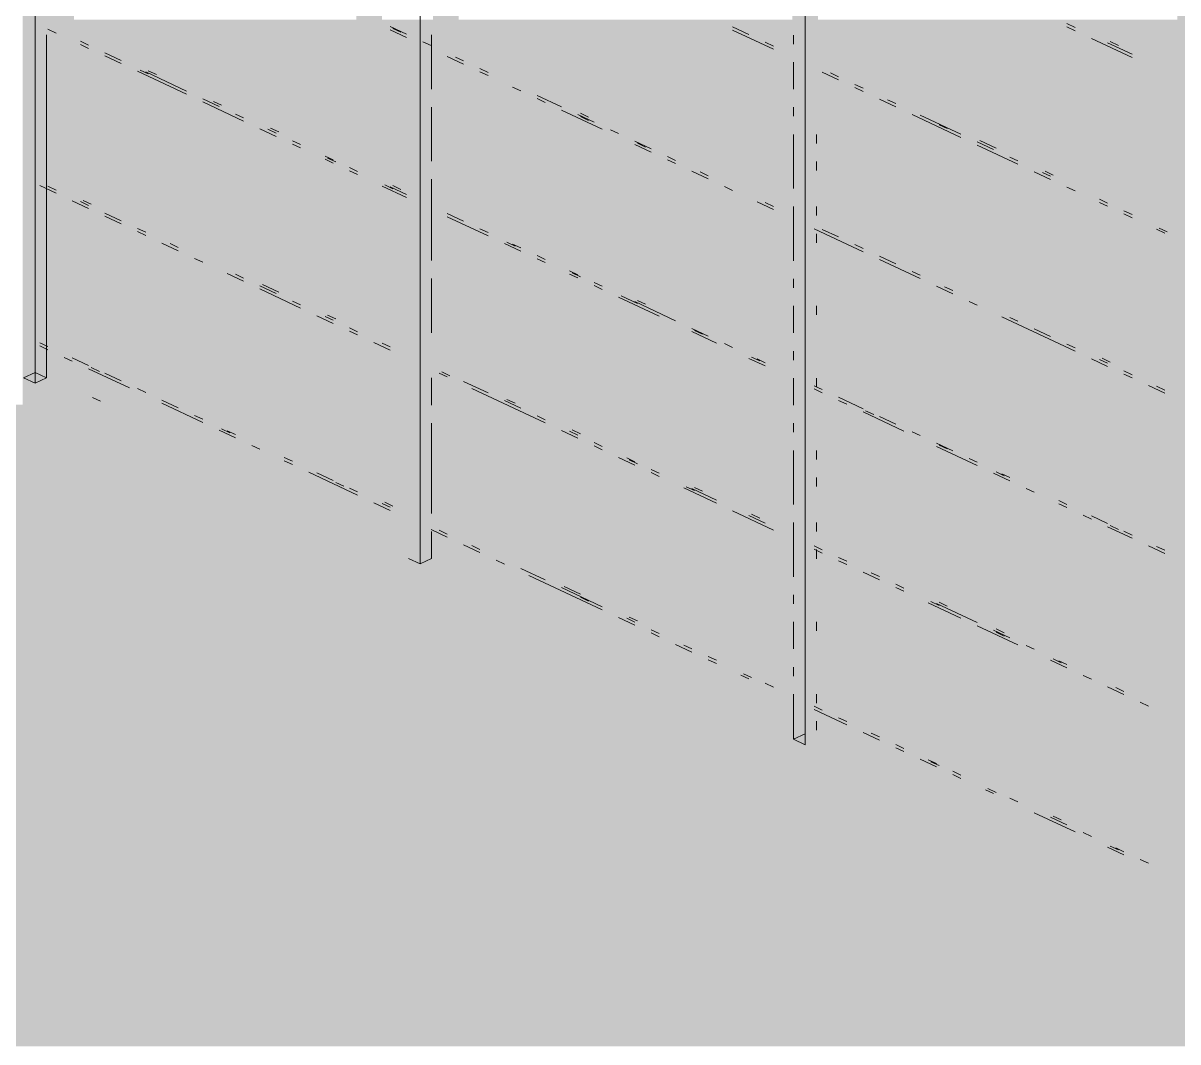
# Paper-space layout '03 3D Building and Roof' of a CAD drawing. Header units: millimetres. Extents: x 5 to 415, y 5 to 292.
# Drawn here: x 207.66 to 215.16, y 208.19 to 214.81 of the extents above; entities that cross this region are included whole.
import ezdxf

# ---------------------------------------------------------------- set-up
doc = ezdxf.new("R2010")
doc.units = ezdxf.units.MM
doc.layers.add('EXISTING', color=7, linetype='Continuous')
doc.layers.add('IMAGES', color=7, linetype='Continuous')

# ---------------------------------------------------------------- blocks, each defined once
blk = doc.blocks.new('SHEET_03')
at = {"layer": 'EXISTING', "color": 250, "lineweight": 9}
for p, q in [((207.7416, 229.124), (207.7416, 212.4725)), ((210.242, 227.9501), (210.242, 211.2986)), ((212.7424, 226.7763), (212.7424, 210.1248)), ((214.4425, 214.8074), (214.4955, 214.7826)), ((207.8166, 212.5077), (207.8166, 214.7357)), ((207.8245, 214.7714), (207.8775, 214.7466)), ((210.0482, 214.789), (210.1541, 214.7393)), ((210.0482, 214.7682), (210.1541, 214.7185)), ((210.0648, 214.776), (210.1178, 214.7512)), ((210.317, 214.3827), (210.317, 214.7345)), ((212.2718, 214.7858), (212.3777, 214.7361)), ((212.2718, 214.765), (212.5366, 214.6407)), ((212.6673, 214.6747), (212.6673, 214.7333)), ((214.4425, 214.7866), (214.4955, 214.7617)), ((208.0363, 214.6928), (208.0892, 214.668)), ((208.0363, 214.672), (208.0892, 214.6471)), ((210.26, 214.6896), (210.3129, 214.6647)), ((212.4836, 214.6864), (212.5366, 214.6615)), ((214.6014, 214.712), (214.8661, 214.5878)), ((214.7073, 214.6831), (214.8661, 214.6086)), ((214.7769, 214.6661), (214.7239, 214.691)), ((208.1951, 214.6182), (208.301, 214.5685)), ((208.1951, 214.5974), (208.301, 214.5477)), ((210.4188, 214.5942), (210.5247, 214.5445)), ((210.4717, 214.5902), (210.5247, 214.5653)), ((208.4069, 214.498), (208.7246, 214.3489)), ((208.4236, 214.5058), (208.4765, 214.481)), ((208.5295, 214.4769), (208.4765, 214.5018)), ((210.6306, 214.5156), (210.6835, 214.4907)), ((212.6673, 214.3815), (212.6673, 214.5574)), ((208.4598, 214.494), (208.7246, 214.3697)), ((210.6306, 214.4948), (210.6835, 214.4699)), ((212.8542, 214.4916), (212.9601, 214.4418)), ((212.9072, 214.4875), (212.9601, 214.4627)), ((210.8423, 214.3954), (210.8953, 214.3705)), ((213.066, 214.4129), (213.1189, 214.3881)), ((213.066, 214.3921), (213.1189, 214.3673)), ((208.8305, 214.32), (208.9363, 214.2703)), ((208.8305, 214.2992), (209.0952, 214.1749)), ((208.953, 214.2781), (208.9001, 214.3029)), ((211.0012, 214.3416), (211.16, 214.267)), ((211.0012, 214.3208), (211.0541, 214.2959)), ((213.2248, 214.3176), (213.3307, 214.2679)), ((213.2778, 214.3135), (213.3307, 214.2887)), ((209.0422, 214.2205), (209.0952, 214.1957)), ((210.317, 213.9136), (210.317, 214.2654)), ((211.16, 214.2462), (211.4247, 214.1219)), ((211.2659, 214.2173), (211.3718, 214.1676)), ((211.3355, 214.2003), (211.2826, 214.2251)), ((211.2826, 214.2043), (211.3355, 214.1795)), ((212.6673, 214.2056), (212.6673, 214.2642)), ((213.4366, 214.2181), (213.7543, 214.069)), ((213.4896, 214.2141), (213.7543, 214.0898)), ((209.2011, 214.1252), (209.307, 214.0755)), ((209.3236, 214.1041), (209.2707, 214.129)), ((213.6121, 214.1514), (213.6651, 214.1265)), ((209.254, 214.1211), (209.307, 214.0963)), ((209.4128, 214.0466), (209.4658, 214.0217)), ((211.4777, 214.1179), (211.5306, 214.093)), ((212.6673, 213.7365), (212.6673, 214.0883)), ((212.8174, 214.0297), (212.8174, 214.0883)), ((213.9827, 213.9982), (213.8768, 214.0479)), ((209.4128, 214.0257), (209.4658, 214.0009)), ((211.6365, 214.0433), (211.7424, 213.9936)), ((211.6365, 214.0225), (211.7424, 213.9728)), ((211.6532, 214.0303), (211.7061, 214.0055)), ((213.8602, 214.0401), (213.9661, 213.9904)), ((213.8602, 214.0193), (214.1249, 213.895)), ((209.6246, 213.9471), (209.6776, 213.9223)), ((209.6246, 213.9263), (209.6776, 213.9015)), ((209.6413, 213.9341), (209.6942, 213.9093)), ((211.8483, 213.9439), (211.9012, 213.9191)), ((211.8483, 213.9231), (211.9012, 213.8982)), ((212.8174, 213.8538), (212.8174, 213.9124)), ((214.0719, 213.9407), (214.1249, 213.9158)), ((209.7835, 213.8726), (209.8364, 213.8477)), ((209.7835, 213.8518), (209.8364, 213.8269)), ((212.0071, 213.8485), (212.113, 213.7988)), ((212.0601, 213.8445), (212.113, 213.8196)), ((214.2308, 213.8453), (214.3367, 213.7956)), ((214.2837, 213.8413), (214.3367, 213.8164)), ((214.3533, 213.8242), (214.3004, 213.8491)), ((207.7716, 213.7556), (207.8775, 213.7058)), ((207.8245, 213.7515), (207.8775, 213.7267)), ((209.9952, 213.7523), (210.1541, 213.6778)), ((210.0119, 213.7602), (210.0648, 213.7353)), ((210.0482, 213.7483), (210.1541, 213.6986)), ((210.1178, 213.7313), (210.0648, 213.7561)), ((210.317, 213.2687), (210.317, 213.7964)), ((212.2189, 213.7491), (212.2718, 213.7242)), ((214.4425, 213.7459), (214.4955, 213.721)), ((207.9833, 213.6561), (208.0892, 213.6064)), ((208.0363, 213.6521), (208.0892, 213.6272)), ((208.1059, 213.6351), (208.053, 213.6599)), ((212.4307, 213.6497), (212.5366, 213.6)), ((212.4836, 213.6456), (212.5366, 213.6208)), ((212.6673, 213.2675), (212.6673, 213.6193)), ((212.8174, 213.5606), (212.8174, 213.6193)), ((214.6543, 213.6673), (214.7073, 213.6424)), ((214.6543, 213.6465), (214.7073, 213.6216)), ((208.1951, 213.5775), (208.301, 213.5278)), ((208.1951, 213.5567), (208.301, 213.507)), ((210.4188, 213.5743), (210.5247, 213.5246)), ((210.4188, 213.5535), (210.6835, 213.4292)), ((214.8132, 213.5927), (214.8661, 213.5678)), ((214.8132, 213.5719), (214.8661, 213.547)), ((208.4069, 213.4781), (208.4598, 213.4532)), ((208.4069, 213.4573), (208.4598, 213.4324)), ((210.6306, 213.4749), (210.6835, 213.45)), ((212.8013, 213.4757), (213.1189, 213.3266)), ((212.8542, 213.4716), (212.9601, 213.4219)), ((215.0249, 213.4725), (215.0779, 213.4476)), ((215.0416, 213.4803), (215.0945, 213.4554)), ((208.5657, 213.3827), (208.6716, 213.333)), ((208.6187, 213.3787), (208.6716, 213.3538)), ((210.7894, 213.3795), (210.8953, 213.3298)), ((210.8061, 213.3873), (210.859, 213.3625)), ((210.8423, 213.3754), (210.8953, 213.3506)), ((212.8174, 213.3847), (212.8174, 213.4434)), ((213.066, 213.3722), (213.1189, 213.3474)), ((211.0012, 213.3009), (211.0541, 213.276)), ((213.2248, 213.2977), (213.3307, 213.2479)), ((208.7775, 213.2833), (208.8305, 213.2584)), ((211.0012, 213.2801), (211.0541, 213.2552)), ((213.2248, 213.2768), (213.4896, 213.1526)), ((208.9893, 213.1839), (209.0952, 213.1342)), ((209.0422, 213.1798), (209.0952, 213.155)), ((210.317, 212.7996), (210.317, 213.1514)), ((211.2129, 213.2015), (211.2659, 213.1766)), ((211.2129, 213.1806), (211.2659, 213.1558)), ((211.2296, 213.1885), (211.2826, 213.1636)), ((212.6673, 213.0916), (212.6673, 213.1502)), ((213.4366, 213.1982), (213.4896, 213.1734)), ((209.2011, 213.1053), (209.307, 213.0555)), ((209.2011, 213.0844), (209.4658, 212.9602)), ((209.3236, 213.0634), (209.2177, 213.1131)), ((211.3718, 213.1269), (211.4247, 213.102)), ((211.3718, 213.1061), (211.4247, 213.0812)), ((213.5954, 213.1029), (213.7013, 213.0531)), ((213.6484, 213.0988), (213.7013, 213.074)), ((209.4128, 213.0058), (209.4658, 212.981)), ((211.5306, 213.0315), (211.7953, 212.9072)), ((211.5473, 213.0393), (211.6532, 212.9896)), ((211.6365, 213.0026), (211.9012, 212.8783)), ((211.7061, 212.9856), (211.6532, 213.0104)), ((213.8072, 213.0034), (213.8602, 212.9786)), ((212.6673, 212.7984), (212.6673, 212.9743)), ((212.8174, 212.9157), (212.8174, 212.9743)), ((209.5717, 212.9105), (209.6776, 212.8607)), ((209.6246, 212.9064), (209.6776, 212.8816)), ((209.6942, 212.8894), (209.6413, 212.9142)), ((214.019, 212.904), (214.4955, 212.6803)), ((214.0719, 212.9), (214.1249, 212.8751)), ((209.7835, 212.8318), (209.8364, 212.807)), ((209.7835, 212.811), (209.8364, 212.7862)), ((212.0071, 212.8286), (212.113, 212.7789)), ((212.0071, 212.8078), (212.1659, 212.7332)), ((212.0238, 212.8156), (212.0767, 212.7908)), ((214.2308, 212.8254), (214.3367, 212.7757)), ((207.7716, 212.7356), (207.8245, 212.7108)), ((207.7716, 212.7148), (207.8245, 212.69)), ((209.9423, 212.7365), (210.0482, 212.6868)), ((209.9952, 212.7324), (210.0482, 212.7076)), ((212.2189, 212.7292), (212.2718, 212.7043)), ((214.4425, 212.726), (214.4955, 212.7011)), ((207.9304, 212.6403), (207.9833, 212.6154)), ((207.9833, 212.6362), (208.0892, 212.5865)), ((212.3777, 212.6338), (212.4836, 212.5841)), ((212.3944, 212.6416), (212.4473, 212.6168)), ((212.4307, 212.6298), (212.4836, 212.6049)), ((212.6673, 212.6225), (212.6673, 212.6812)), ((214.6014, 212.6306), (214.7073, 212.5809)), ((214.6543, 212.6265), (214.7073, 212.6017)), ((214.7239, 212.6095), (214.671, 212.6344)), ((208.0892, 212.5657), (208.354, 212.4414)), ((208.1059, 212.5735), (208.1588, 212.5487)), ((214.8132, 212.552), (214.8661, 212.5271)), ((207.6666, 212.5077), (207.7416, 212.5429)), ((207.7416, 212.4725), (207.6666, 212.5077)), ((207.7416, 212.5429), (207.8166, 212.5077)), ((207.8166, 212.5077), (207.7416, 212.4725)), ((208.1951, 212.5368), (208.301, 212.4871)), ((210.317, 212.3306), (210.317, 212.5065)), ((210.3658, 212.5376), (210.4188, 212.5128)), ((210.3825, 212.5454), (210.4355, 212.5206)), ((210.5247, 212.4839), (210.6835, 212.4093)), ((212.6673, 212.3294), (212.6673, 212.5053)), ((212.8174, 212.4466), (212.8174, 212.5053)), ((214.8132, 212.5312), (214.8661, 212.5063)), ((208.4069, 212.4374), (208.4598, 212.4125)), ((210.5776, 212.4382), (211.0541, 212.2145)), ((212.8013, 212.4558), (212.8542, 212.4309)), ((212.8013, 212.435), (212.8542, 212.4101)), ((214.972, 212.4566), (215.0779, 212.4069)), ((215.0249, 212.4526), (215.0779, 212.4277)), ((208.1672, 212.3548), (208.1142, 212.3797)), ((208.5657, 212.3628), (208.6716, 212.3131)), ((208.5657, 212.342), (208.8305, 212.2177)), ((210.7894, 212.3596), (210.8953, 212.3099)), ((210.859, 212.3426), (210.8061, 212.3674)), ((212.9601, 212.3812), (213.1189, 212.3066)), ((212.9601, 212.3604), (213.0131, 212.3355)), ((208.7775, 212.2634), (208.8305, 212.2385)), ((211.0012, 212.2602), (211.0541, 212.2353)), ((213.1189, 212.2858), (213.3837, 212.1616)), ((213.1356, 212.2937), (213.1886, 212.2688)), ((213.2248, 212.2569), (213.3307, 212.2072)), ((208.953, 212.1758), (209.006, 212.151)), ((210.317, 211.627), (210.317, 212.2133)), ((212.6673, 212.1535), (212.6673, 212.2121)), ((208.9363, 212.168), (209.0422, 212.1183)), ((208.9893, 212.164), (209.0422, 212.1391)), ((211.16, 212.1648), (211.2659, 212.1151)), ((211.2129, 212.1607), (211.2659, 212.1359)), ((211.2826, 212.1437), (211.2296, 212.1686)), ((213.4366, 212.1575), (213.4896, 212.1327)), ((209.1481, 212.0686), (209.2011, 212.0437)), ((211.3718, 212.0862), (211.4247, 212.0613)), ((211.3718, 212.0654), (211.4247, 212.0405)), ((212.6673, 211.6844), (212.6673, 212.0362)), ((212.8174, 211.9776), (212.8174, 212.0362)), ((213.5954, 212.0829), (213.7013, 212.0332)), ((213.5954, 212.0621), (213.8602, 211.9379)), ((213.6121, 212.07), (213.6651, 212.0451)), ((209.3599, 211.99), (209.4128, 211.9651)), ((209.3599, 211.9692), (209.4128, 211.9443)), ((211.5306, 211.9908), (211.6365, 211.9411)), ((211.5836, 211.9867), (211.6365, 211.9619)), ((211.6002, 211.9738), (211.6532, 211.9489)), ((213.8072, 211.9835), (213.8602, 211.9587)), ((209.5187, 211.8946), (209.8364, 211.7455)), ((209.5717, 211.8905), (209.6776, 211.8408)), ((211.7424, 211.9122), (211.7953, 211.8873)), ((211.7424, 211.8914), (211.7953, 211.8665)), ((213.9661, 211.8881), (214.0719, 211.8384)), ((213.9827, 211.896), (214.0357, 211.8711)), ((214.019, 211.8841), (214.0719, 211.8592)), ((209.6942, 211.8278), (209.7472, 211.803)), ((211.9708, 211.7998), (212.0238, 211.7749)), ((212.8174, 211.8017), (212.8174, 211.8603)), ((209.7835, 211.7911), (209.8364, 211.7663)), ((211.9542, 211.7919), (212.1659, 211.6925)), ((212.0071, 211.7879), (212.1659, 211.7133)), ((212.0767, 211.7709), (212.0238, 211.7957)), ((214.1778, 211.7887), (214.2308, 211.7639)), ((209.9423, 211.6957), (210.0482, 211.646)), ((209.9952, 211.6917), (210.0482, 211.6668)), ((210.0648, 211.6747), (210.0119, 211.6995)), ((214.3896, 211.7101), (214.4425, 211.6853)), ((214.3896, 211.6893), (214.4425, 211.6644)), ((212.2718, 211.6428), (212.5366, 211.5185)), ((212.3777, 211.6139), (212.4836, 211.5642)), ((212.4473, 211.5969), (212.3944, 211.6217)), ((214.5484, 211.6147), (214.6014, 211.5899)), ((214.6014, 211.6107), (214.7073, 211.561)), ((210.3129, 211.5218), (210.4188, 211.472)), ((210.317, 211.3338), (210.317, 211.5097)), ((210.3658, 211.5177), (210.4188, 211.4929)), ((212.6673, 211.2154), (212.6673, 211.5671)), ((212.8174, 211.5085), (212.8174, 211.5671)), ((214.7073, 211.5402), (214.8661, 211.4656)), ((214.7239, 211.548), (214.7769, 211.5231)), ((214.8132, 211.5113), (214.8661, 211.4864)), ((210.5247, 211.4223), (210.6306, 211.3726)), ((210.5776, 211.4183), (210.6306, 211.3934)), ((212.8013, 211.4151), (212.8542, 211.3902)), ((212.8013, 211.3942), (212.8542, 211.3694)), ((212.8174, 211.3326), (212.8174, 211.3913)), ((214.972, 211.4159), (215.0779, 211.3662)), ((215.0249, 211.4118), (215.0779, 211.387)), ((210.242, 211.2986), (210.167, 211.3338)), ((210.317, 211.3338), (210.242, 211.2986)), ((210.7364, 211.3229), (210.7894, 211.298)), ((212.9601, 211.3405), (213.0131, 211.3156)), ((212.9601, 211.3197), (213.0131, 211.2948)), ((210.8953, 211.2692), (211.0541, 211.1946)), ((210.9482, 211.2235), (211.4247, 210.9998)), ((213.1189, 211.2451), (213.2248, 211.1954)), ((213.1719, 211.2411), (213.2248, 211.2162)), ((211.16, 211.1449), (211.4247, 211.0206)), ((211.2826, 211.103), (211.1767, 211.1527)), ((213.3307, 211.1665), (213.3837, 211.1416)), ((213.3307, 211.1457), (213.3837, 211.1208)), ((211.2826, 211.0822), (211.3355, 211.0573)), ((212.6673, 211.0395), (212.6673, 211.0981)), ((213.5425, 211.0463), (213.7543, 210.9468)), ((213.5592, 211.0541), (213.6121, 211.0292)), ((213.6651, 211.0252), (213.6121, 211.0501)), ((213.5954, 211.0422), (213.8602, 210.9179)), ((211.5306, 210.9501), (211.6365, 210.9004)), ((211.5836, 210.946), (211.6365, 210.9212)), ((211.6532, 210.929), (211.6002, 210.9539)), ((212.6673, 210.7463), (212.6673, 210.9222)), ((212.8174, 210.8636), (212.8174, 210.9222)), ((213.8602, 210.8971), (214.1249, 210.7729)), ((211.7424, 210.8715), (211.7953, 210.8466)), ((211.7424, 210.8506), (211.7953, 210.8258)), ((213.9661, 210.8682), (214.0719, 210.8185)), ((214.0357, 210.8512), (213.9827, 210.8761)), ((213.9827, 210.8552), (214.0357, 210.8304)), ((211.9012, 210.7761), (212.0071, 210.7264)), ((211.9542, 210.772), (212.0071, 210.7472)), ((214.1778, 210.7688), (214.2308, 210.744)), ((212.113, 210.6975), (212.1659, 210.6726)), ((212.113, 210.6767), (212.1659, 210.6518)), ((214.3367, 210.6734), (214.4425, 210.6237)), ((214.3533, 210.6813), (214.4063, 210.6564)), ((212.6673, 210.5704), (212.6673, 210.629)), ((214.3896, 210.6694), (214.4425, 210.6445)), ((212.3248, 210.5772), (212.3777, 210.5524)), ((212.3414, 210.5851), (212.3944, 210.5602)), ((212.4836, 210.5235), (212.5366, 210.4986)), ((214.5484, 210.574), (214.6014, 210.5492)), ((212.6673, 210.16), (212.6673, 210.4531)), ((212.8174, 210.3945), (212.8174, 210.4531)), ((214.7073, 210.4994), (214.8132, 210.4497)), ((214.7602, 210.4954), (214.8132, 210.4705)), ((212.8013, 210.3743), (212.8542, 210.3495)), ((214.919, 210.4), (214.972, 210.3752)), ((212.8013, 210.3535), (213.0131, 210.2541)), ((212.9601, 210.2998), (213.0131, 210.2749)), ((212.8174, 210.2186), (212.8174, 210.2772)), ((212.6673, 210.16), (212.7424, 210.1952)), ((212.7424, 210.1248), (212.6673, 210.16)), ((213.1189, 210.2044), (213.2248, 210.1547)), ((213.1719, 210.2004), (213.2248, 210.1755)), ((213.3307, 210.1258), (213.3837, 210.1009)), ((213.3307, 210.105), (213.3837, 210.0801)), ((213.4896, 210.0304), (213.5954, 209.9807)), ((213.5425, 210.0264), (213.5954, 210.0015)), ((213.5592, 210.0134), (213.6121, 209.9885)), ((213.7013, 209.9518), (213.7543, 209.9269)), ((213.7013, 209.931), (213.7543, 209.9061)), ((213.9131, 209.8316), (213.9661, 209.8067)), ((213.9298, 209.8394), (213.9827, 209.8145)), ((214.0719, 209.7778), (214.1249, 209.7529)), ((214.2308, 209.6824), (214.4955, 209.5581)), ((214.3367, 209.6535), (214.4425, 209.6038)), ((214.4063, 209.6365), (214.3533, 209.6613)), ((214.5484, 209.5541), (214.6014, 209.5292)), ((214.7073, 209.4587), (214.8132, 209.409)), ((214.7239, 209.4665), (214.7769, 209.4417)), ((214.7602, 209.4547), (214.8132, 209.4298)), ((214.919, 209.3801), (214.972, 209.3553))]:
    blk.add_line(p, q, dxfattribs=at)
at = {"layer": 'IMAGES', "color": 7}
for points in [[(215.1593, 209), (215.3259, 209), (215.1593, 225.5), (215.3259, 225.5)], [(212.6597, 211.3333), (212.8264, 211.3333), (212.6597, 217.5), (212.8264, 217.5)], [(207.6607, 214), (207.8273, 214), (207.6607, 215.6667), (207.8273, 215.6667)], [(207.8273, 214.6667), (207.9939, 214.6667), (207.8273, 215.5), (207.9939, 215.5)], [(210.3268, 214.6667), (210.4935, 214.6667), (210.3268, 215.3333), (210.4935, 215.3333)], [(209.8269, 214.6667), (209.9936, 214.6667), (209.8269, 215), (209.9936, 215)], [(207.9939, 214.6667), (209.8269, 214.6667), (207.9939, 214.8333), (209.8269, 214.8333)], [(209.9936, 214.6667), (210.1602, 214.6667), (209.9936, 214.8333), (210.1602, 214.8333)], [(210.1602, 214.6667), (210.3268, 214.6667), (210.1602, 214.8333), (210.3268, 214.8333)], [(210.4935, 214.6667), (211.9932, 214.6667), (210.4935, 214.8333), (211.9932, 214.8333)], [(211.9932, 214.6667), (212.1598, 214.6667), (211.9932, 214.8333), (212.1598, 214.8333)], [(212.1598, 214.6667), (212.3265, 214.6667), (212.1598, 214.8333), (212.3265, 214.8333)], [(212.3265, 214.6667), (212.6597, 214.6667), (212.3265, 214.8333), (212.6597, 214.8333)], [(212.8264, 214.5), (212.993, 214.5), (212.8264, 214.8333), (212.993, 214.8333)], [(212.993, 214.6667), (214.3261, 214.6667), (212.993, 214.8333), (214.3261, 214.8333)], [(214.3261, 214.6667), (214.6594, 214.6667), (214.3261, 214.8333), (214.6594, 214.8333)], [(214.6594, 214.6667), (215.1593, 214.6667), (214.6594, 214.8333), (215.1593, 214.8333)], [(207.8273, 214.5), (208.1606, 214.5), (207.8273, 214.6667), (208.1606, 214.6667)], [(208.1606, 214.5), (208.3272, 214.5), (208.1606, 214.6667), (208.3272, 214.6667)], [(208.3272, 214.5), (210.1602, 214.5), (208.3272, 214.6667), (210.1602, 214.6667)], [(210.1602, 214.5), (210.4935, 214.5), (210.1602, 214.6667), (210.4935, 214.6667)], [(210.4935, 214.5), (210.6601, 214.5), (210.4935, 214.6667), (210.6601, 214.6667)], [(210.6601, 214.5), (212.3265, 214.5), (210.6601, 214.6667), (212.3265, 214.6667)], [(212.3265, 214.5), (212.4931, 214.5), (212.3265, 214.6667), (212.4931, 214.6667)], [(212.4931, 214.5), (212.6597, 214.5), (212.4931, 214.6667), (212.6597, 214.6667)], [(212.993, 214.5), (214.4927, 214.5), (212.993, 214.6667), (214.4927, 214.6667)], [(214.4927, 214.5), (214.6594, 214.5), (214.4927, 214.6667), (214.6594, 214.6667)], [(214.6594, 214.5), (214.9926, 214.5), (214.6594, 214.6667), (214.9926, 214.6667)], [(214.9926, 214.5), (215.1593, 214.5), (214.9926, 214.6667), (215.1593, 214.6667)], [(207.8273, 213.8333), (207.9939, 213.8333), (207.8273, 214.5), (207.9939, 214.5)], [(207.9939, 214.3333), (208.1606, 214.3333), (207.9939, 214.5), (208.1606, 214.5)], [(208.1606, 214.3333), (208.4938, 214.3333), (208.1606, 214.5), (208.4938, 214.5)], [(208.4938, 214.3333), (208.6605, 214.3333), (208.4938, 214.5), (208.6605, 214.5)], [(208.6605, 214.1667), (208.8271, 214.1667), (208.6605, 214.5), (208.8271, 214.5)], [(208.8271, 214.3333), (210.1602, 214.3333), (208.8271, 214.5), (210.1602, 214.5)], [(210.1602, 214.3333), (210.6601, 214.3333), (210.1602, 214.5), (210.6601, 214.5)], [(210.6601, 214.3333), (210.9934, 214.3333), (210.6601, 214.5), (210.9934, 214.5)], [(210.9934, 214.3333), (212.4931, 214.3333), (210.9934, 214.5), (212.4931, 214.5)], [(212.4931, 213.6667), (212.6597, 213.6667), (212.4931, 214.5), (212.6597, 214.5)], [(212.8264, 214.3333), (212.993, 214.3333), (212.8264, 214.5), (212.993, 214.5)], [(212.993, 214.3333), (213.1596, 214.3333), (212.993, 214.5), (213.1596, 214.5)], [(213.1596, 214.3333), (214.826, 214.3333), (213.1596, 214.5), (214.826, 214.5)], [(214.826, 214.3333), (214.9926, 214.3333), (214.826, 214.5), (214.9926, 214.5)], [(214.9926, 214.3333), (215.1593, 214.3333), (214.9926, 214.5), (215.1593, 214.5)], [(207.9939, 214.1667), (208.6605, 214.1667), (207.9939, 214.3333), (208.6605, 214.3333)], [(208.8271, 214.1667), (208.9938, 214.1667), (208.8271, 214.3333), (208.9938, 214.3333)], [(208.9938, 214), (209.1604, 214), (208.9938, 214.3333), (209.1604, 214.3333)], [(209.1604, 214.1667), (210.1602, 214.1667), (209.1604, 214.3333), (210.1602, 214.3333)], [(210.1602, 213.6667), (210.3268, 213.6667), (210.1602, 214.3333), (210.3268, 214.3333)], [(210.3268, 213.6667), (210.4935, 213.6667), (210.3268, 214.3333), (210.4935, 214.3333)], [(210.4935, 214.1667), (210.8267, 214.1667), (210.4935, 214.3333), (210.8267, 214.3333)], [(210.8267, 214.1667), (210.9934, 214.1667), (210.8267, 214.3333), (210.9934, 214.3333)], [(210.9934, 214.1667), (211.16, 214.1667), (210.9934, 214.3333), (211.16, 214.3333)], [(211.16, 214), (211.3266, 214), (211.16, 214.3333), (211.3266, 214.3333)], [(211.3266, 214.1667), (212.4931, 214.1667), (211.3266, 214.3333), (212.4931, 214.3333)], [(212.8264, 214.1667), (212.993, 214.1667), (212.8264, 214.3333), (212.993, 214.3333)], [(212.993, 214.1667), (213.1596, 214.1667), (212.993, 214.3333), (213.1596, 214.3333)], [(213.1596, 214.1667), (213.3263, 214.1667), (213.1596, 214.3333), (213.3263, 214.3333)], [(213.3263, 214.1667), (213.6595, 214.1667), (213.3263, 214.3333), (213.6595, 214.3333)], [(213.6595, 214.1667), (215.1593, 214.1667), (213.6595, 214.3333), (215.1593, 214.3333)], [(207.9939, 214), (208.9938, 214), (207.9939, 214.1667), (208.9938, 214.1667)], [(209.1604, 214), (209.327, 214), (209.1604, 214.1667), (209.327, 214.1667)], [(209.327, 214), (209.4937, 214), (209.327, 214.1667), (209.4937, 214.1667)], [(209.4937, 214), (210.1602, 214), (209.4937, 214.1667), (210.1602, 214.1667)], [(210.4935, 214), (211.16, 214), (210.4935, 214.1667), (211.16, 214.1667)], [(211.3266, 214), (211.6599, 214), (211.3266, 214.1667), (211.6599, 214.1667)], [(211.6599, 214), (211.8266, 214), (211.6599, 214.1667), (211.8266, 214.1667)], [(211.8266, 214), (212.4931, 214), (211.8266, 214.1667), (212.4931, 214.1667)], [(212.8264, 213.1667), (212.993, 213.1667), (212.8264, 214.1667), (212.993, 214.1667)], [(212.993, 214), (213.4929, 214), (212.993, 214.1667), (213.4929, 214.1667)], [(213.4929, 214), (213.8262, 214), (213.4929, 214.1667), (213.8262, 214.1667)], [(213.8262, 214), (213.9928, 214), (213.8262, 214.1667), (213.9928, 214.1667)], [(213.9928, 214), (215.1593, 214), (213.9928, 214.1667), (215.1593, 214.1667)], [(207.6607, 213.6667), (207.8273, 213.6667), (207.6607, 214), (207.8273, 214)], [(207.9939, 213.8333), (209.327, 213.8333), (207.9939, 214), (209.327, 214)], [(209.327, 213.8333), (209.4937, 213.8333), (209.327, 214), (209.4937, 214)], [(209.4937, 213.8333), (209.8269, 213.8333), (209.4937, 214), (209.8269, 214)], [(209.8269, 213.8333), (210.1602, 213.8333), (209.8269, 214), (210.1602, 214)], [(210.4935, 213.8333), (211.4933, 213.8333), (210.4935, 214), (211.4933, 214)], [(211.4933, 213.8333), (211.6599, 213.8333), (211.4933, 214), (211.6599, 214)], [(211.6599, 213.8333), (211.8266, 213.8333), (211.6599, 214), (211.8266, 214)], [(211.8266, 213.6667), (211.9932, 213.6667), (211.8266, 214), (211.9932, 214)], [(211.9932, 213.8333), (212.4931, 213.8333), (211.9932, 214), (212.4931, 214)], [(212.993, 213.8333), (213.8262, 213.8333), (212.993, 214), (213.8262, 214)], [(213.8262, 213.8333), (214.1595, 213.8333), (213.8262, 214), (214.1595, 214)], [(214.1595, 213.8333), (214.3261, 213.8333), (214.1595, 214), (214.3261, 214)], [(214.3261, 213.8333), (215.1593, 213.8333), (214.3261, 214), (215.1593, 214)], [(207.8273, 213.6667), (207.9939, 213.6667), (207.8273, 213.8333), (207.9939, 213.8333)], [(207.9939, 213.6667), (209.6603, 213.6667), (207.9939, 213.8333), (209.6603, 213.8333)], [(209.6603, 213.6667), (209.8269, 213.6667), (209.6603, 213.8333), (209.8269, 213.8333)], [(209.8269, 213.6667), (210.1602, 213.6667), (209.8269, 213.8333), (210.1602, 213.8333)], [(210.4935, 213.6667), (211.8266, 213.6667), (210.4935, 213.8333), (211.8266, 213.8333)], [(211.9932, 213.6667), (212.1598, 213.6667), (211.9932, 213.8333), (212.1598, 213.8333)], [(212.1598, 213.6667), (212.3265, 213.6667), (212.1598, 213.8333), (212.3265, 213.8333)], [(212.3265, 213.6667), (212.4931, 213.6667), (212.3265, 213.8333), (212.4931, 213.8333)], [(212.993, 213.6667), (213.9928, 213.6667), (212.993, 213.8333), (213.9928, 213.8333)], [(213.9928, 213.6667), (214.6594, 213.6667), (213.9928, 213.8333), (214.6594, 213.8333)], [(214.6594, 213.6667), (215.1593, 213.6667), (214.6594, 213.8333), (215.1593, 213.8333)], [(207.6607, 213.5), (208.3272, 213.5), (207.6607, 213.6667), (208.3272, 213.6667)], [(208.3272, 213.5), (209.9936, 213.5), (208.3272, 213.6667), (209.9936, 213.6667)], [(209.9936, 213.5), (210.1602, 213.5), (209.9936, 213.6667), (210.1602, 213.6667)], [(210.1602, 213.3333), (210.4935, 213.3333), (210.1602, 213.6667), (210.4935, 213.6667)], [(210.4935, 213.5), (212.3265, 213.5), (210.4935, 213.6667), (212.3265, 213.6667)], [(212.3265, 213.5), (212.4931, 213.5), (212.3265, 213.6667), (212.4931, 213.6667)], [(212.4931, 213.5), (212.6597, 213.5), (212.4931, 213.6667), (212.6597, 213.6667)], [(212.993, 213.5), (214.3261, 213.5), (212.993, 213.6667), (214.3261, 213.6667)], [(214.3261, 213.5), (214.6594, 213.5), (214.3261, 213.6667), (214.6594, 213.6667)], [(214.6594, 213.5), (214.826, 213.5), (214.6594, 213.6667), (214.826, 213.6667)], [(214.826, 213.5), (214.9926, 213.5), (214.826, 213.6667), (214.9926, 213.6667)], [(214.9926, 213.5), (215.1593, 213.5), (214.9926, 213.6667), (215.1593, 213.6667)], [(207.6607, 212.8333), (207.8273, 212.8333), (207.6607, 213.5), (207.8273, 213.5)], [(207.8273, 212.6667), (207.9939, 212.6667), (207.8273, 213.5), (207.9939, 213.5)], [(207.9939, 213.3333), (208.1606, 213.3333), (207.9939, 213.5), (208.1606, 213.5)], [(208.1606, 213.3333), (208.6605, 213.3333), (208.1606, 213.5), (208.6605, 213.5)], [(208.6605, 213.3333), (210.1602, 213.3333), (208.6605, 213.5), (210.1602, 213.5)], [(210.4935, 213.3333), (210.9934, 213.3333), (210.4935, 213.5), (210.9934, 213.5)], [(210.9934, 213.3333), (212.4931, 213.3333), (210.9934, 213.5), (212.4931, 213.5)], [(212.4931, 211.5), (212.6597, 211.5), (212.4931, 213.5), (212.6597, 213.5)], [(212.993, 213.1667), (213.1596, 213.1667), (212.993, 213.5), (213.1596, 213.5)], [(213.1596, 213.3333), (214.6594, 213.3333), (213.1596, 213.5), (214.6594, 213.5)], [(214.6594, 213.3333), (215.1593, 213.3333), (214.6594, 213.5), (215.1593, 213.5)], [(207.9939, 213.1667), (208.4938, 213.1667), (207.9939, 213.3333), (208.4938, 213.3333)], [(208.4938, 213.1667), (208.9938, 213.1667), (208.4938, 213.3333), (208.9938, 213.3333)], [(208.9938, 213.1667), (210.1602, 213.1667), (208.9938, 213.3333), (210.1602, 213.3333)], [(210.1602, 212.6667), (210.3268, 212.6667), (210.1602, 213.3333), (210.3268, 213.3333)], [(210.3268, 212.5), (210.4935, 212.5), (210.3268, 213.3333), (210.4935, 213.3333)], [(210.4935, 213.1667), (210.6601, 213.1667), (210.4935, 213.3333), (210.6601, 213.3333)], [(210.6601, 213.1667), (210.8267, 213.1667), (210.6601, 213.3333), (210.8267, 213.3333)], [(210.8267, 213.1667), (211.16, 213.1667), (210.8267, 213.3333), (211.16, 213.3333)], [(211.16, 213.1667), (212.4931, 213.1667), (211.16, 213.3333), (212.4931, 213.3333)], [(213.1596, 213.1667), (213.3263, 213.1667), (213.1596, 213.3333), (213.3263, 213.3333)], [(213.3263, 213), (213.4929, 213), (213.3263, 213.3333), (213.4929, 213.3333)], [(213.4929, 213.1667), (214.9926, 213.1667), (213.4929, 213.3333), (214.9926, 213.3333)], [(214.9926, 213.1667), (215.1593, 213.1667), (214.9926, 213.3333), (215.1593, 213.3333)], [(207.9939, 213), (208.8271, 213), (207.9939, 213.1667), (208.8271, 213.1667)], [(208.8271, 213), (208.9938, 213), (208.8271, 213.1667), (208.9938, 213.1667)], [(208.9938, 213), (209.327, 213), (208.9938, 213.1667), (209.327, 213.1667)], [(209.327, 213), (210.1602, 213), (209.327, 213.1667), (210.1602, 213.1667)], [(210.4935, 213), (211.16, 213), (210.4935, 213.1667), (211.16, 213.1667)], [(211.16, 213), (211.3266, 213), (211.16, 213.1667), (211.3266, 213.1667)], [(211.3266, 213), (211.4933, 213), (211.3266, 213.1667), (211.4933, 213.1667)], [(211.4933, 213), (211.6599, 213), (211.4933, 213.1667), (211.6599, 213.1667)], [(211.6599, 213), (212.4931, 213), (211.6599, 213.1667), (212.4931, 213.1667)], [(212.8264, 213), (212.993, 213), (212.8264, 213.1667), (212.993, 213.1667)], [(212.993, 213), (213.3263, 213), (212.993, 213.1667), (213.3263, 213.1667)], [(213.4929, 213), (213.6595, 213), (213.4929, 213.1667), (213.6595, 213.1667)], [(213.6595, 213), (213.8262, 213), (213.6595, 213.1667), (213.8262, 213.1667)], [(213.8262, 213), (215.1593, 213), (213.8262, 213.1667), (215.1593, 213.1667)], [(207.9939, 212.8333), (209.1604, 212.8333), (207.9939, 213), (209.1604, 213)], [(209.1604, 212.8333), (209.327, 212.8333), (209.1604, 213), (209.327, 213)], [(209.327, 212.8333), (209.4937, 212.8333), (209.327, 213), (209.4937, 213)], [(209.4937, 212.8333), (209.8269, 212.8333), (209.4937, 213), (209.8269, 213)], [(209.8269, 212.8333), (210.1602, 212.8333), (209.8269, 213), (210.1602, 213)], [(210.4935, 212.8333), (211.3266, 212.8333), (210.4935, 213), (211.3266, 213)], [(211.3266, 212.8333), (211.6599, 212.8333), (211.3266, 213), (211.6599, 213)], [(211.6599, 212.8333), (211.9932, 212.8333), (211.6599, 213), (211.9932, 213)], [(211.9932, 212.8333), (212.4931, 212.8333), (211.9932, 213), (212.4931, 213)], [(212.8264, 212.8333), (212.993, 212.8333), (212.8264, 213), (212.993, 213)], [(212.993, 212.8333), (213.4929, 212.8333), (212.993, 213), (213.4929, 213)], [(213.4929, 212.8333), (214.3261, 212.8333), (213.4929, 213), (214.3261, 213)], [(214.3261, 212.8333), (215.1593, 212.8333), (214.3261, 213), (215.1593, 213)], [(207.6607, 212.5), (207.8273, 212.5), (207.6607, 212.8333), (207.8273, 212.8333)], [(207.9939, 212.6667), (209.4937, 212.6667), (207.9939, 212.8333), (209.4937, 212.8333)], [(209.4937, 212.6667), (209.6603, 212.6667), (209.4937, 212.8333), (209.6603, 212.8333)], [(209.6603, 212.6667), (209.9936, 212.6667), (209.6603, 212.8333), (209.9936, 212.8333)], [(209.9936, 212.6667), (210.1602, 212.6667), (209.9936, 212.8333), (210.1602, 212.8333)], [(210.4935, 212.6667), (211.8266, 212.6667), (210.4935, 212.8333), (211.8266, 212.8333)], [(211.8266, 212.6667), (211.9932, 212.6667), (211.8266, 212.8333), (211.9932, 212.8333)], [(211.9932, 212.6667), (212.1598, 212.6667), (211.9932, 212.8333), (212.1598, 212.8333)], [(212.1598, 212.5), (212.3265, 212.5), (212.1598, 212.8333), (212.3265, 212.8333)], [(212.3265, 212.6667), (212.4931, 212.6667), (212.3265, 212.8333), (212.4931, 212.8333)], [(212.8264, 212.5), (212.993, 212.5), (212.8264, 212.8333), (212.993, 212.8333)], [(212.993, 212.6667), (213.9928, 212.6667), (212.993, 212.8333), (213.9928, 212.8333)], [(213.9928, 212.6667), (214.1595, 212.6667), (213.9928, 212.8333), (214.1595, 212.8333)], [(214.1595, 212.6667), (214.3261, 212.6667), (214.1595, 212.8333), (214.3261, 212.8333)], [(214.3261, 212.5), (214.4927, 212.5), (214.3261, 212.8333), (214.4927, 212.8333)], [(214.4927, 212.6667), (215.1593, 212.6667), (214.4927, 212.8333), (215.1593, 212.8333)], [(207.8273, 212.5), (208.1606, 212.5), (207.8273, 212.6667), (208.1606, 212.6667)], [(208.1606, 212.5), (208.3272, 212.5), (208.1606, 212.6667), (208.3272, 212.6667)], [(208.3272, 212.5), (209.8269, 212.5), (208.3272, 212.6667), (209.8269, 212.6667)], [(209.8269, 212.5), (209.9936, 212.5), (209.8269, 212.6667), (209.9936, 212.6667)], [(209.9936, 212.5), (210.1602, 212.5), (209.9936, 212.6667), (210.1602, 212.6667)], [(210.1602, 212.5), (210.3268, 212.5), (210.1602, 212.6667), (210.3268, 212.6667)], [(210.4935, 212.5), (212.1598, 212.5), (210.4935, 212.6667), (212.1598, 212.6667)], [(212.3265, 212.5), (212.4931, 212.5), (212.3265, 212.6667), (212.4931, 212.6667)], [(212.993, 212.5), (214.3261, 212.5), (212.993, 212.6667), (214.3261, 212.6667)], [(214.4927, 212.5), (214.826, 212.5), (214.4927, 212.6667), (214.826, 212.6667)], [(214.826, 212.5), (214.9926, 212.5), (214.826, 212.6667), (214.9926, 212.6667)], [(214.9926, 212.5), (215.1593, 212.5), (214.9926, 212.6667), (215.1593, 212.6667)], [(207.6607, 212.3333), (207.8273, 212.3333), (207.6607, 212.5), (207.8273, 212.5)], [(207.8273, 212.3333), (207.9939, 212.3333), (207.8273, 212.5), (207.9939, 212.5)], [(207.9939, 212.3333), (208.3272, 212.3333), (207.9939, 212.5), (208.3272, 212.5)], [(208.3272, 212.3333), (208.6605, 212.3333), (208.3272, 212.5), (208.6605, 212.5)], [(208.6605, 212.3333), (210.1602, 212.3333), (208.6605, 212.5), (210.1602, 212.5)], [(210.1602, 212.3333), (210.8267, 212.3333), (210.1602, 212.5), (210.8267, 212.5)], [(210.8267, 212.3333), (210.9934, 212.3333), (210.8267, 212.5), (210.9934, 212.5)], [(210.9934, 212.3333), (212.4931, 212.3333), (210.9934, 212.5), (212.4931, 212.5)], [(212.8264, 212.3333), (212.993, 212.3333), (212.8264, 212.5), (212.993, 212.5)], [(212.993, 212.3333), (214.6594, 212.3333), (212.993, 212.5), (214.6594, 212.5)], [(214.6594, 212.3333), (214.826, 212.3333), (214.6594, 212.5), (214.826, 212.5)], [(214.826, 212.3333), (215.1593, 212.3333), (214.826, 212.5), (215.1593, 212.5)], [(198.3291, 212.1667), (207.9939, 212.1667), (198.3291, 212.3333), (207.9939, 212.3333)], [(207.9939, 212.1667), (208.3272, 212.1667), (207.9939, 212.3333), (208.3272, 212.3333)], [(208.3272, 212.1667), (208.4938, 212.1667), (208.3272, 212.3333), (208.4938, 212.3333)], [(208.4938, 212.1667), (208.6605, 212.1667), (208.4938, 212.3333), (208.6605, 212.3333)], [(208.6605, 212.1667), (208.9938, 212.1667), (208.6605, 212.3333), (208.9938, 212.3333)], [(208.9938, 212.1667), (210.1602, 212.1667), (208.9938, 212.3333), (210.1602, 212.3333)], [(210.1602, 211.8333), (210.3268, 211.8333), (210.1602, 212.3333), (210.3268, 212.3333)], [(210.3268, 211.8333), (210.4935, 211.8333), (210.3268, 212.3333), (210.4935, 212.3333)], [(210.4935, 212.1667), (210.6601, 212.1667), (210.4935, 212.3333), (210.6601, 212.3333)], [(210.6601, 212.1667), (210.8267, 212.1667), (210.6601, 212.3333), (210.8267, 212.3333)], [(210.8267, 212.1667), (210.9934, 212.1667), (210.8267, 212.3333), (210.9934, 212.3333)], [(210.9934, 212), (211.16, 212), (210.9934, 212.3333), (211.16, 212.3333)], [(211.16, 212.1667), (212.4931, 212.1667), (211.16, 212.3333), (212.4931, 212.3333)], [(212.8264, 212.1667), (213.1596, 212.1667), (212.8264, 212.3333), (213.1596, 212.3333)], [(213.1596, 212.1667), (213.4929, 212.1667), (213.1596, 212.3333), (213.4929, 212.3333)], [(213.4929, 212.1667), (214.9926, 212.1667), (213.4929, 212.3333), (214.9926, 212.3333)], [(214.9926, 212.1667), (215.1593, 212.1667), (214.9926, 212.3333), (215.1593, 212.3333)], [(198.6623, 212), (208.3272, 212), (198.6623, 212.1667), (208.3272, 212.1667)], [(208.3272, 212), (208.4938, 212), (208.3272, 212.1667), (208.4938, 212.1667)], [(208.4938, 212), (208.6605, 212), (208.4938, 212.1667), (208.6605, 212.1667)], [(208.6605, 212), (208.8271, 212), (208.6605, 212.1667), (208.8271, 212.1667)], [(208.8271, 212), (208.9938, 212), (208.8271, 212.1667), (208.9938, 212.1667)], [(208.9938, 212), (209.327, 212), (208.9938, 212.1667), (209.327, 212.1667)], [(209.327, 212), (210.1602, 212), (209.327, 212.1667), (210.1602, 212.1667)], [(210.4935, 212), (210.9934, 212), (210.4935, 212.1667), (210.9934, 212.1667)], [(211.16, 212), (211.4933, 212), (211.16, 212.1667), (211.4933, 212.1667)], [(211.4933, 212), (212.4931, 212), (211.4933, 212.1667), (212.4931, 212.1667)], [(212.8264, 212), (212.993, 212), (212.8264, 212.1667), (212.993, 212.1667)], [(212.993, 212), (213.1596, 212), (212.993, 212.1667), (213.1596, 212.1667)], [(213.1596, 212), (213.3263, 212), (213.1596, 212.1667), (213.3263, 212.1667)], [(213.3263, 212), (213.4929, 212), (213.3263, 212.1667), (213.4929, 212.1667)], [(213.4929, 212), (213.8262, 212), (213.4929, 212.1667), (213.8262, 212.1667)], [(213.8262, 212), (215.1593, 212), (213.8262, 212.1667), (215.1593, 212.1667)], [(198.9956, 211.8333), (208.6605, 211.8333), (198.9956, 212), (208.6605, 212)], [(208.6605, 211.8333), (209.1604, 211.8333), (208.6605, 212), (209.1604, 212)], [(209.1604, 211.8333), (209.8269, 211.8333), (209.1604, 212), (209.8269, 212)], [(209.8269, 211.8333), (210.1602, 211.8333), (209.8269, 212), (210.1602, 212)], [(210.4935, 211.8333), (211.3266, 211.8333), (210.4935, 212), (211.3266, 212)], [(211.3266, 211.8333), (211.4933, 211.8333), (211.3266, 212), (211.4933, 212)], [(211.4933, 211.8333), (211.8266, 211.8333), (211.4933, 212), (211.8266, 212)], [(211.8266, 211.8333), (212.4931, 211.8333), (211.8266, 212), (212.4931, 212)], [(212.8264, 211.3333), (212.993, 211.3333), (212.8264, 212), (212.993, 212)], [(212.993, 211.8333), (213.4929, 211.8333), (212.993, 212), (213.4929, 212)], [(213.4929, 211.8333), (214.1595, 211.8333), (213.4929, 212), (214.1595, 212)], [(214.1595, 211.8333), (215.1593, 211.8333), (214.1595, 212), (215.1593, 212)], [(199.3289, 211.6667), (209.1604, 211.6667), (199.3289, 211.8333), (209.1604, 211.8333)], [(209.1604, 211.6667), (209.4937, 211.6667), (209.1604, 211.8333), (209.4937, 211.8333)], [(209.4937, 211.6667), (209.6603, 211.6667), (209.4937, 211.8333), (209.6603, 211.8333)], [(209.6603, 211.6667), (209.8269, 211.6667), (209.6603, 211.8333), (209.8269, 211.8333)], [(209.8269, 211.5), (209.9936, 211.5), (209.8269, 211.8333), (209.9936, 211.8333)], [(209.9936, 211.6667), (210.1602, 211.6667), (209.9936, 211.8333), (210.1602, 211.8333)], [(210.1602, 211.6667), (210.4935, 211.6667), (210.1602, 211.8333), (210.4935, 211.8333)], [(210.4935, 211.6667), (211.6599, 211.6667), (210.4935, 211.8333), (211.6599, 211.8333)], [(211.6599, 211.6667), (211.9932, 211.6667), (211.6599, 211.8333), (211.9932, 211.8333)], [(211.9932, 211.6667), (212.1598, 211.6667), (211.9932, 211.8333), (212.1598, 211.8333)], [(212.1598, 211.6667), (212.3265, 211.6667), (212.1598, 211.8333), (212.3265, 211.8333)], [(212.3265, 211.6667), (212.4931, 211.6667), (212.3265, 211.8333), (212.4931, 211.8333)], [(212.993, 211.6667), (213.8262, 211.6667), (212.993, 211.8333), (213.8262, 211.8333)], [(213.8262, 211.6667), (214.3261, 211.6667), (213.8262, 211.8333), (214.3261, 211.8333)], [(214.3261, 211.6667), (215.1593, 211.6667), (214.3261, 211.8333), (215.1593, 211.8333)], [(199.6622, 211.5), (209.4937, 211.5), (199.6622, 211.6667), (209.4937, 211.6667)], [(209.4937, 211.5), (209.8269, 211.5), (209.4937, 211.6667), (209.8269, 211.6667)], [(209.9936, 211.5), (210.3268, 211.5), (209.9936, 211.6667), (210.3268, 211.6667)], [(210.3268, 211.5), (210.4935, 211.5), (210.3268, 211.6667), (210.4935, 211.6667)], [(210.4935, 211.5), (211.9932, 211.5), (210.4935, 211.6667), (211.9932, 211.6667)], [(211.9932, 211.5), (212.1598, 211.5), (211.9932, 211.6667), (212.1598, 211.6667)], [(212.1598, 211.5), (212.4931, 211.5), (212.1598, 211.6667), (212.4931, 211.6667)], [(212.993, 211.5), (214.3261, 211.5), (212.993, 211.6667), (214.3261, 211.6667)], [(214.3261, 211.5), (214.826, 211.5), (214.3261, 211.6667), (214.826, 211.6667)], [(214.826, 211.5), (215.1593, 211.5), (214.826, 211.6667), (215.1593, 211.6667)], [(199.9954, 211.3333), (209.8269, 211.3333), (199.9954, 211.5), (209.8269, 211.5)], [(209.8269, 211.3333), (209.9936, 211.3333), (209.8269, 211.5), (209.9936, 211.5)], [(209.9936, 211.3333), (210.1602, 211.3333), (209.9936, 211.5), (210.1602, 211.5)], [(210.1602, 211.1667), (210.4935, 211.1667), (210.1602, 211.5), (210.4935, 211.5)], [(210.4935, 211.3333), (210.6601, 211.3333), (210.4935, 211.5), (210.6601, 211.5)], [(210.6601, 211.3333), (212.4931, 211.3333), (210.6601, 211.5), (212.4931, 211.5)], [(212.4931, 211.3333), (212.6597, 211.3333), (212.4931, 211.5), (212.6597, 211.5)], [(212.993, 211.3333), (214.6594, 211.3333), (212.993, 211.5), (214.6594, 211.5)], [(214.6594, 211.3333), (214.826, 211.3333), (214.6594, 211.5), (214.826, 211.5)], [(214.826, 211.3333), (214.9926, 211.3333), (214.826, 211.5), (214.9926, 211.5)], [(214.9926, 211.1667), (215.1593, 211.1667), (214.9926, 211.5), (215.1593, 211.5)], [(200.3287, 211.1667), (210.1602, 211.1667), (200.3287, 211.3333), (210.1602, 211.3333)], [(210.4935, 211.1667), (210.8267, 211.1667), (210.4935, 211.3333), (210.8267, 211.3333)], [(210.8267, 211.1667), (210.9934, 211.1667), (210.8267, 211.3333), (210.9934, 211.3333)], [(210.9934, 211.1667), (211.16, 211.1667), (210.9934, 211.3333), (211.16, 211.3333)], [(211.16, 211.1667), (212.4931, 211.1667), (211.16, 211.3333), (212.4931, 211.3333)], [(212.4931, 210.6667), (212.6597, 210.6667), (212.4931, 211.3333), (212.6597, 211.3333)], [(212.6597, 211.1667), (212.993, 211.1667), (212.6597, 211.3333), (212.993, 211.3333)], [(212.993, 211.1667), (213.1596, 211.1667), (212.993, 211.3333), (213.1596, 211.3333)], [(213.1596, 211.1667), (213.3263, 211.1667), (213.1596, 211.3333), (213.3263, 211.3333)], [(213.3263, 211.1667), (214.9926, 211.1667), (213.3263, 211.3333), (214.9926, 211.3333)], [(200.662, 211), (210.6601, 211), (200.662, 211.1667), (210.6601, 211.1667)], [(210.6601, 211), (210.8267, 211), (210.6601, 211.1667), (210.8267, 211.1667)], [(210.8267, 211), (210.9934, 211), (210.8267, 211.1667), (210.9934, 211.1667)], [(210.9934, 211), (211.3266, 211), (210.9934, 211.1667), (211.3266, 211.1667)], [(211.3266, 211), (211.4933, 211), (211.3266, 211.1667), (211.4933, 211.1667)], [(211.4933, 211), (212.4931, 211), (211.4933, 211.1667), (212.4931, 211.1667)], [(212.6597, 210.1667), (212.8264, 210.1667), (212.6597, 211.1667), (212.8264, 211.1667)], [(212.8264, 211), (212.993, 211), (212.8264, 211.1667), (212.993, 211.1667)], [(212.993, 211), (213.1596, 211), (212.993, 211.1667), (213.1596, 211.1667)], [(213.1596, 211), (213.4929, 211), (213.1596, 211.1667), (213.4929, 211.1667)], [(213.4929, 211), (213.6595, 211), (213.4929, 211.1667), (213.6595, 211.1667)], [(213.6595, 211), (213.8262, 211), (213.6595, 211.1667), (213.8262, 211.1667)], [(213.8262, 211), (215.1593, 211), (213.8262, 211.1667), (215.1593, 211.1667)], [(201.1619, 210.8333), (210.9934, 210.8333), (201.1619, 211), (210.9934, 211)], [(210.9934, 210.8333), (211.16, 210.8333), (210.9934, 211), (211.16, 211)], [(211.16, 210.8333), (211.3266, 210.8333), (211.16, 211), (211.3266, 211)], [(211.3266, 210.8333), (211.6599, 210.8333), (211.3266, 211), (211.6599, 211)], [(211.6599, 210.8333), (211.8266, 210.8333), (211.6599, 211), (211.8266, 211)], [(211.8266, 210.8333), (212.4931, 210.8333), (211.8266, 211), (212.4931, 211)], [(212.8264, 210.6667), (212.993, 210.6667), (212.8264, 211), (212.993, 211)], [(212.993, 210.8333), (213.4929, 210.8333), (212.993, 211), (213.4929, 211)], [(213.4929, 210.8333), (213.6595, 210.8333), (213.4929, 211), (213.6595, 211)], [(213.6595, 210.8333), (213.9928, 210.8333), (213.6595, 211), (213.9928, 211)], [(213.9928, 210.8333), (214.1595, 210.8333), (213.9928, 211), (214.1595, 211)], [(214.1595, 210.8333), (215.1593, 210.8333), (214.1595, 211), (215.1593, 211)], [(201.4952, 210.6667), (211.3266, 210.6667), (201.4952, 210.8333), (211.3266, 210.8333)], [(211.3266, 210.6667), (211.4933, 210.6667), (211.3266, 210.8333), (211.4933, 210.8333)], [(211.4933, 210.6667), (212.1598, 210.6667), (211.4933, 210.8333), (212.1598, 210.8333)], [(212.1598, 210.6667), (212.4931, 210.6667), (212.1598, 210.8333), (212.4931, 210.8333)], [(212.993, 210.6667), (213.8262, 210.6667), (212.993, 210.8333), (213.8262, 210.8333)], [(213.8262, 210.6667), (213.9928, 210.6667), (213.8262, 210.8333), (213.9928, 210.8333)], [(213.9928, 210.6667), (214.1595, 210.6667), (213.9928, 210.8333), (214.1595, 210.8333)], [(214.1595, 210.5), (214.3261, 210.5), (214.1595, 210.8333), (214.3261, 210.8333)], [(214.3261, 210.6667), (215.1593, 210.6667), (214.3261, 210.8333), (215.1593, 210.8333)], [(201.8284, 210.5), (211.8266, 210.5), (201.8284, 210.6667), (211.8266, 210.6667)], [(211.8266, 210.5), (212.1598, 210.5), (211.8266, 210.6667), (212.1598, 210.6667)], [(212.1598, 210.5), (212.6597, 210.5), (212.1598, 210.6667), (212.6597, 210.6667)], [(212.8264, 210.5), (212.993, 210.5), (212.8264, 210.6667), (212.993, 210.6667)], [(212.993, 210.5), (214.1595, 210.5), (212.993, 210.6667), (214.1595, 210.6667)], [(214.3261, 210.5), (214.4927, 210.5), (214.3261, 210.6667), (214.4927, 210.6667)], [(214.4927, 210.3333), (214.6594, 210.3333), (214.4927, 210.6667), (214.6594, 210.6667)], [(214.6594, 210.5), (215.1593, 210.5), (214.6594, 210.6667), (215.1593, 210.6667)], [(202.1617, 210.3333), (212.1598, 210.3333), (202.1617, 210.5), (212.1598, 210.5)], [(212.1598, 210.3333), (212.4931, 210.3333), (212.1598, 210.5), (212.4931, 210.5)], [(212.4931, 210.1667), (212.6597, 210.1667), (212.4931, 210.5), (212.6597, 210.5)], [(212.8264, 210.1667), (212.993, 210.1667), (212.8264, 210.5), (212.993, 210.5)], [(212.993, 210.3333), (214.4927, 210.3333), (212.993, 210.5), (214.4927, 210.5)], [(214.6594, 210.3333), (214.826, 210.3333), (214.6594, 210.5), (214.826, 210.5)], [(214.826, 210.3333), (215.1593, 210.3333), (214.826, 210.5), (215.1593, 210.5)], [(202.495, 210.1667), (212.4931, 210.1667), (202.495, 210.3333), (212.4931, 210.3333)], [(212.993, 210.1667), (213.1596, 210.1667), (212.993, 210.3333), (213.1596, 210.3333)], [(213.1596, 210.1667), (214.9926, 210.1667), (213.1596, 210.3333), (214.9926, 210.3333)], [(214.9926, 210.1667), (215.1593, 210.1667), (214.9926, 210.3333), (215.1593, 210.3333)], [(202.8282, 210), (212.6597, 210), (202.8282, 210.1667), (212.6597, 210.1667)], [(212.6597, 210), (213.3263, 210), (212.6597, 210.1667), (213.3263, 210.1667)], [(213.3263, 209.8333), (213.4929, 209.8333), (213.3263, 210.1667), (213.4929, 210.1667)], [(213.4929, 210), (215.1593, 210), (213.4929, 210.1667), (215.1593, 210.1667)], [(203.1615, 209.8333), (212.993, 209.8333), (203.1615, 210), (212.993, 210)], [(212.993, 209.8333), (213.1596, 209.8333), (212.993, 210), (213.1596, 210)], [(213.1596, 209.8333), (213.3263, 209.8333), (213.1596, 210), (213.3263, 210)], [(213.4929, 209.8333), (213.8262, 209.8333), (213.4929, 210), (213.8262, 210)], [(213.8262, 209.8333), (215.1593, 209.8333), (213.8262, 210), (215.1593, 210)], [(203.4948, 209.6667), (213.3263, 209.6667), (203.4948, 209.8333), (213.3263, 209.8333)], [(213.3263, 209.6667), (213.6595, 209.6667), (213.3263, 209.8333), (213.6595, 209.8333)], [(213.6595, 209.6667), (213.9928, 209.6667), (213.6595, 209.8333), (213.9928, 209.8333)], [(213.9928, 209.6667), (214.1595, 209.6667), (213.9928, 209.8333), (214.1595, 209.8333)], [(214.1595, 209.6667), (214.4927, 209.6667), (214.1595, 209.8333), (214.4927, 209.8333)], [(214.4927, 209.6667), (215.1593, 209.6667), (214.4927, 209.8333), (215.1593, 209.8333)], [(203.828, 209.5), (213.8262, 209.5), (203.828, 209.6667), (213.8262, 209.6667)], [(213.8262, 209.5), (213.9928, 209.5), (213.8262, 209.6667), (213.9928, 209.6667)], [(213.9928, 209.5), (214.1595, 209.5), (213.9928, 209.6667), (214.1595, 209.6667)], [(214.1595, 209.5), (214.4927, 209.5), (214.1595, 209.6667), (214.4927, 209.6667)], [(214.4927, 209.5), (214.6594, 209.5), (214.4927, 209.6667), (214.6594, 209.6667)], [(214.6594, 209.5), (215.1593, 209.5), (214.6594, 209.6667), (215.1593, 209.6667)], [(204.328, 209.3333), (214.1595, 209.3333), (204.328, 209.5), (214.1595, 209.5)], [(214.1595, 209.3333), (214.3261, 209.3333), (214.1595, 209.5), (214.3261, 209.5)], [(214.3261, 209.3333), (214.4927, 209.3333), (214.3261, 209.5), (214.4927, 209.5)], [(214.4927, 209.3333), (214.826, 209.3333), (214.4927, 209.5), (214.826, 209.5)], [(214.826, 209.3333), (215.1593, 209.3333), (214.826, 209.5), (215.1593, 209.5)], [(204.6612, 209.1667), (214.4927, 209.1667), (204.6612, 209.3333), (214.4927, 209.3333)], [(214.4927, 209.1667), (214.6594, 209.1667), (214.4927, 209.3333), (214.6594, 209.3333)], [(214.6594, 209.1667), (214.9926, 209.1667), (214.6594, 209.3333), (214.9926, 209.3333)], [(214.9926, 209), (215.1593, 209), (214.9926, 209.3333), (215.1593, 209.3333)], [(204.9945, 209), (214.9926, 209), (204.9945, 209.1667), (214.9926, 209.1667)], [(205.3278, 208.8333), (214.9926, 208.8333), (205.3278, 209), (214.9926, 209)], [(214.9926, 208.8333), (215.1593, 208.8333), (214.9926, 209), (215.1593, 209)], [(215.1593, 208.8333), (215.4925, 208.8333), (215.1593, 209), (215.4925, 209)], [(205.661, 208.6667), (215.6592, 208.6667), (205.661, 208.8333), (215.6592, 208.8333)], [(205.9943, 208.5), (215.8258, 208.5), (205.9943, 208.6667), (215.8258, 208.6667)], [(206.3276, 208.3333), (216.4924, 208.3333), (206.3276, 208.5), (216.4924, 208.5)], [(206.8275, 208.1667), (216.8256, 208.1667), (206.8275, 208.3333), (216.8256, 208.3333)]]:
    blk.add_solid(points, dxfattribs=at)

psp = doc.layouts.new('03 3D Building and Roof')

# ---------------------------------------------------------------- block references
psp.add_blockref('SHEET_03', (0, 0))

doc.saveas('drawing.dxf')
